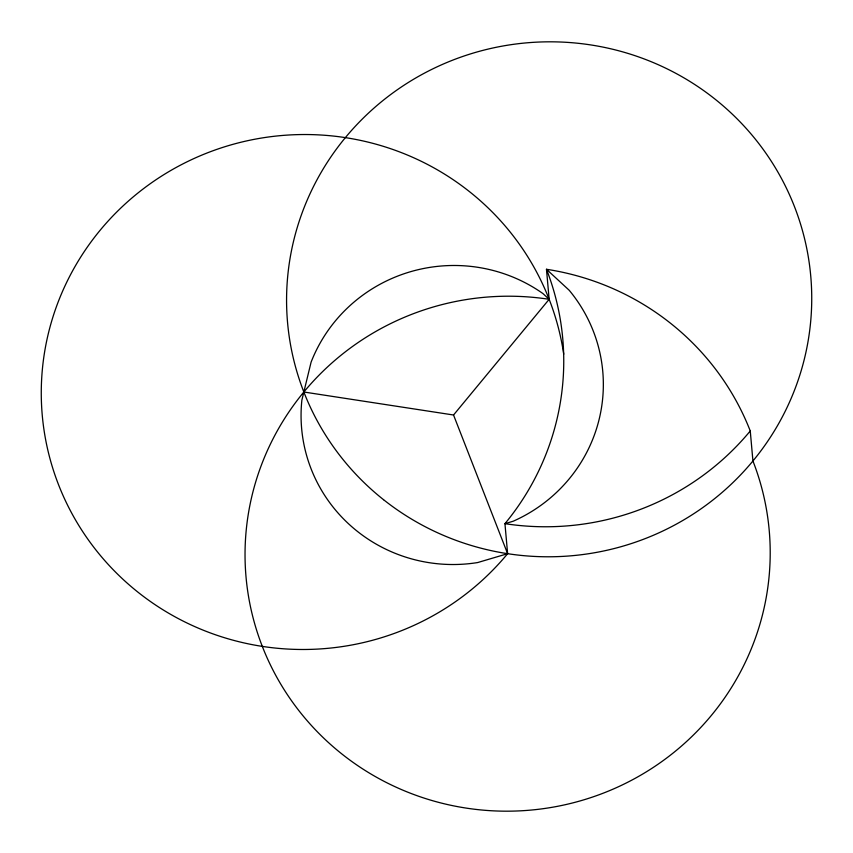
<?xml version="1.0" encoding="UTF-8"?>
<svg xmlns="http://www.w3.org/2000/svg" width="853" height="853" viewBox="0 0 853 853"><rect width="100%" height="100%" fill="white"/><g stroke="black" fill="none" stroke-linecap="round" stroke-linejoin="round"><path stroke-width="1.28" d="M303.849 392.007L453.54 415.006L549.151 299.307L546.474 269.281A262.628 257.446 -5.1 0 1 750.256 430.968L752.932 460.993A262.628 257.446 -5.1 0 1 557.276 806.362A262.628 257.446 -5.1 0 1 245.067 558.651A262.628 257.446 -5.1 0 1 549.151 299.307L542.945 293.571A152.506 149.499 -5.1 0 0 311.089 362.173L301.866 400.174A152.506 149.499 -5.1 0 0 477.669 562.553L507.62 553.693L504.944 523.667A262.628 257.446 -5.1 0 0 546.474 269.281L569.186 290.255A152.506 149.499 -5.1 0 1 513.133 521.247L504.944 523.667A262.628 257.446 -5.1 0 0 750.256 430.968M453.54 415.006L507.62 553.693A262.628 257.446 -5.1 0 1 93.254 546.538A262.628 257.446 -5.1 0 1 203.536 154.404A262.628 257.446 -5.1 0 1 563.726 354.219M383.551 499.698A262.628 257.446 -5.1 0 0 808.431 339.131A262.628 257.446 -5.1 0 0 455.481 59.081A262.628 257.446 -5.1 0 0 383.551 499.698"/></g></svg>
